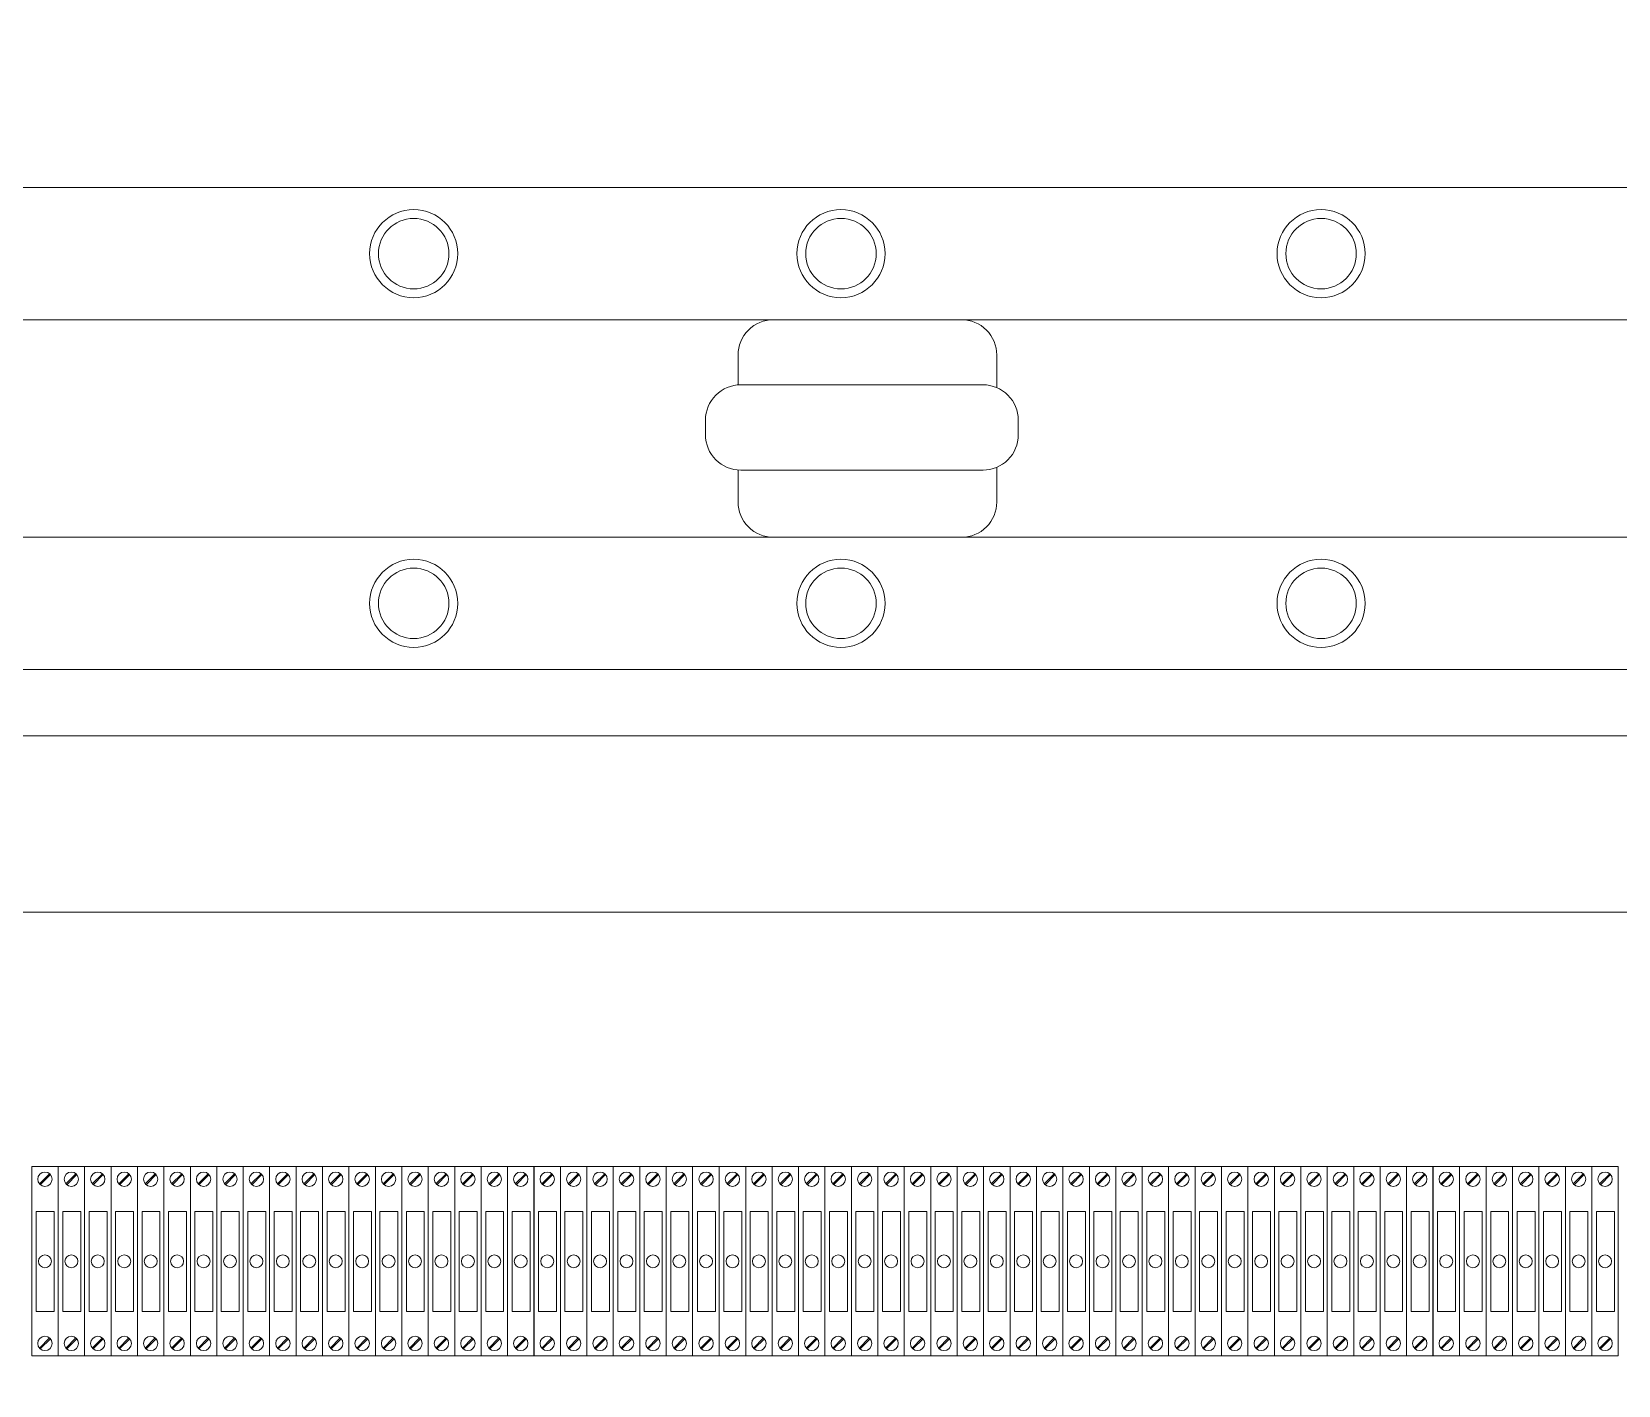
# Model space of a CAD drawing. Header units: millimetres. Extents: x 32721 to 103787, y 57624 to 127312.
# Drawn here: x 38477.5 to 38837.7, y 58902.9 to 59210.4 of the extents above; entities that cross this region are included whole.
import ezdxf

# ---------------------------------------------------------------- set-up
doc = ezdxf.new("R2010")
doc.units = ezdxf.units.MM
doc.header["$LTSCALE"] = 10
doc.layers.add('1轮廓实线层', color=7, linetype='Continuous', lineweight=18)

msp = doc.modelspace()

# ---------------------------------------------------------------- linework, layer by layer
at = {"layer": '1轮廓实线层'}
for p, q in [((38007.23, 59174.95), (39327.23, 59174.95)), ((38780.13, 59095.53), (39359.23, 59095.53)), ((38003.71, 59065.53), (39327.71, 59065.53)), ((38053.99, 59050.41), (39277.43, 59050.41)), ((38093.99, 59010.41), (39237.43, 59010.41))]:
    msp.add_line(p, q, dxfattribs=at)
at = {"layer": '1轮廓实线层', "lineweight": 13}
for p, q in [((38477.51, 58952.6), (38483.51, 58952.6)), ((38477.51, 58909.6), (38477.51, 58952.6)), ((38483.51, 58952.6), (38483.51, 58909.6)), ((38483.51, 58952.6), (38489.51, 58952.6)), ((38483.51, 58909.6), (38483.51, 58952.6)), ((38489.51, 58952.6), (38489.51, 58909.6)), ((38489.51, 58952.6), (38495.51, 58952.6)), ((38489.51, 58909.6), (38489.51, 58952.6)), ((38495.51, 58952.6), (38495.51, 58909.6)), ((38495.51, 58952.6), (38501.51, 58952.6)), ((38495.51, 58909.6), (38495.51, 58952.6)), ((38501.51, 58952.6), (38501.51, 58909.6)), ((38501.52, 58952.6), (38507.52, 58952.6)), ((38501.52, 58909.6), (38501.52, 58952.6)), ((38507.52, 58952.6), (38507.52, 58909.6)), ((38507.52, 58952.6), (38513.52, 58952.6)), ((38507.52, 58909.6), (38507.52, 58952.6)), ((38513.52, 58952.6), (38513.52, 58909.6)), ((38513.52, 58952.6), (38519.52, 58952.6)), ((38513.52, 58909.6), (38513.52, 58952.6)), ((38519.52, 58952.6), (38519.52, 58909.6)), ((38519.52, 58952.6), (38525.52, 58952.6)), ((38519.52, 58909.6), (38519.52, 58952.6)), ((38525.52, 58952.6), (38525.52, 58909.6)), ((38525.52, 58952.6), (38531.52, 58952.6)), ((38525.52, 58909.6), (38525.52, 58952.6)), ((38531.52, 58952.6), (38531.52, 58909.6)), ((38531.52, 58952.6), (38537.52, 58952.6)), ((38531.52, 58909.6), (38531.52, 58952.6)), ((38537.52, 58952.6), (38537.52, 58909.6)), ((38537.52, 58952.6), (38543.52, 58952.6)), ((38537.52, 58909.6), (38537.52, 58952.6)), ((38543.52, 58952.6), (38543.52, 58909.6)), ((38543.53, 58952.6), (38549.53, 58952.6)), ((38543.53, 58909.6), (38543.53, 58952.6)), ((38549.53, 58952.6), (38549.53, 58909.6)), ((38549.53, 58952.6), (38555.53, 58952.6)), ((38549.53, 58909.6), (38549.53, 58952.6)), ((38555.53, 58952.6), (38555.53, 58909.6)), ((38555.53, 58952.6), (38561.53, 58952.6)), ((38555.53, 58909.6), (38555.53, 58952.6)), ((38561.53, 58952.6), (38561.53, 58909.6)), ((38561.53, 58952.6), (38567.53, 58952.6)), ((38561.53, 58909.6), (38561.53, 58952.6)), ((38567.53, 58952.6), (38567.53, 58909.6)), ((38567.53, 58952.6), (38573.53, 58952.6)), ((38567.53, 58909.6), (38567.53, 58952.6)), ((38573.53, 58952.6), (38573.53, 58909.6)), ((38573.53, 58952.6), (38579.53, 58952.6)), ((38573.53, 58909.6), (38573.53, 58952.6)), ((38579.53, 58952.6), (38579.53, 58909.6)), ((38579.53, 58952.6), (38585.53, 58952.6)), ((38579.53, 58909.6), (38579.53, 58952.6)), ((38585.53, 58952.6), (38585.53, 58909.6)), ((38585.53, 58952.6), (38591.53, 58952.6)), ((38585.53, 58909.6), (38585.53, 58952.6)), ((38591.53, 58952.6), (38591.53, 58909.6)), ((38591.54, 58952.6), (38597.54, 58952.6)), ((38591.54, 58909.6), (38591.54, 58952.6)), ((38597.54, 58952.6), (38597.54, 58909.6)), ((38597.54, 58952.6), (38603.54, 58952.6)), ((38597.54, 58909.6), (38597.54, 58952.6)), ((38603.54, 58952.6), (38603.54, 58909.6)), ((38603.54, 58952.6), (38609.54, 58952.6)), ((38603.54, 58909.6), (38603.54, 58952.6)), ((38609.54, 58952.6), (38609.54, 58909.6)), ((38609.54, 58952.6), (38615.54, 58952.6)), ((38609.54, 58909.6), (38609.54, 58952.6)), ((38615.54, 58952.6), (38615.54, 58909.6)), ((38615.54, 58952.6), (38621.54, 58952.6)), ((38615.54, 58909.6), (38615.54, 58952.6)), ((38621.54, 58952.6), (38621.54, 58909.6)), ((38621.54, 58952.6), (38627.54, 58952.6)), ((38621.54, 58909.6), (38621.54, 58952.6)), ((38627.54, 58952.6), (38627.54, 58909.6)), ((38627.6, 58952.6), (38633.6, 58952.6)), ((38633.6, 58952.6), (38633.6, 58909.6)), ((38633.6, 58952.6), (38639.6, 58952.6)), ((38633.6, 58909.6), (38633.6, 58952.6)), ((38639.6, 58952.6), (38639.6, 58909.6)), ((38639.6, 58952.6), (38645.6, 58952.6)), ((38639.6, 58909.6), (38639.6, 58952.6)), ((38645.6, 58952.6), (38645.6, 58909.6)), ((38645.6, 58952.6), (38651.6, 58952.6)), ((38645.6, 58909.6), (38645.6, 58952.6)), ((38651.6, 58952.6), (38651.6, 58909.6)), ((38651.6, 58952.6), (38657.6, 58952.6)), ((38651.6, 58909.6), (38651.6, 58952.6)), ((38657.6, 58952.6), (38657.6, 58909.6)), ((38657.6, 58952.6), (38663.6, 58952.6)), ((38657.6, 58909.6), (38657.6, 58952.6)), ((38663.6, 58952.6), (38663.6, 58909.6)), ((38663.61, 58952.6), (38669.61, 58952.6)), ((38663.61, 58909.6), (38663.61, 58952.6)), ((38669.61, 58952.6), (38669.61, 58909.6)), ((38669.61, 58952.6), (38675.61, 58952.6)), ((38669.61, 58909.6), (38669.61, 58952.6)), ((38675.61, 58952.6), (38675.61, 58909.6)), ((38675.61, 58952.6), (38681.61, 58952.6)), ((38675.61, 58909.6), (38675.61, 58952.6)), ((38681.61, 58952.6), (38681.61, 58909.6)), ((38681.61, 58952.6), (38687.61, 58952.6)), ((38681.61, 58909.6), (38681.61, 58952.6)), ((38687.61, 58952.6), (38687.61, 58909.6)), ((38687.61, 58952.6), (38693.61, 58952.6)), ((38687.61, 58909.6), (38687.61, 58952.6)), ((38693.61, 58952.6), (38693.61, 58909.6)), ((38693.61, 58952.6), (38699.61, 58952.6)), ((38693.61, 58909.6), (38693.61, 58952.6)), ((38699.61, 58952.6), (38699.61, 58909.6)), ((38699.61, 58952.6), (38705.61, 58952.6)), ((38699.61, 58909.6), (38699.61, 58952.6)), ((38705.61, 58952.6), (38705.61, 58909.6)), ((38705.61, 58952.6), (38711.61, 58952.6)), ((38705.61, 58909.6), (38705.61, 58952.6)), ((38711.61, 58952.6), (38711.61, 58909.6)), ((38711.62, 58952.6), (38717.62, 58952.6)), ((38711.62, 58909.6), (38711.62, 58952.6)), ((38717.62, 58952.6), (38717.62, 58909.6)), ((38717.62, 58952.6), (38723.62, 58952.6)), ((38717.62, 58909.6), (38717.62, 58952.6)), ((38723.62, 58952.6), (38723.62, 58909.6)), ((38723.62, 58952.6), (38729.62, 58952.6)), ((38723.62, 58909.6), (38723.62, 58952.6)), ((38729.62, 58952.6), (38729.62, 58909.6)), ((38729.62, 58952.6), (38735.62, 58952.6)), ((38729.62, 58909.6), (38729.62, 58952.6)), ((38735.62, 58952.6), (38735.62, 58909.6)), ((38735.62, 58952.6), (38741.62, 58952.6)), ((38735.62, 58909.6), (38735.62, 58952.6)), ((38741.62, 58952.6), (38741.62, 58909.6)), ((38741.62, 58952.6), (38747.62, 58952.6)), ((38741.62, 58909.6), (38741.62, 58952.6)), ((38747.62, 58952.6), (38747.62, 58909.6)), ((38747.62, 58952.6), (38753.62, 58952.6)), ((38747.62, 58909.6), (38747.62, 58952.6)), ((38753.62, 58952.6), (38753.62, 58909.6)), ((38753.63, 58909.6), (38753.63, 58952.6)), ((38753.63, 58952.6), (38759.63, 58952.6)), ((38753.63, 58909.6), (38753.63, 58952.6)), ((38759.63, 58952.6), (38759.63, 58909.6)), ((38759.63, 58952.6), (38765.63, 58952.6)), ((38759.63, 58909.6), (38759.63, 58952.6)), ((38765.63, 58952.6), (38765.63, 58909.6)), ((38765.63, 58952.6), (38771.63, 58952.6)), ((38765.63, 58909.6), (38765.63, 58952.6)), ((38771.63, 58952.6), (38771.63, 58909.6)), ((38771.63, 58952.6), (38777.63, 58952.6)), ((38771.63, 58909.6), (38771.63, 58952.6)), ((38777.63, 58952.6), (38777.63, 58909.6)), ((38777.63, 58952.6), (38783.63, 58952.6)), ((38777.63, 58909.6), (38777.63, 58952.6)), ((38783.63, 58952.6), (38783.63, 58909.6)), ((38783.63, 58952.6), (38789.63, 58952.6)), ((38783.63, 58909.6), (38783.63, 58952.6)), ((38789.63, 58952.6), (38789.63, 58909.6)), ((38789.63, 58952.6), (38795.63, 58952.6)), ((38789.63, 58909.6), (38789.63, 58952.6)), ((38795.63, 58952.6), (38795.63, 58909.6)), ((38795.64, 58952.6), (38801.64, 58952.6)), ((38795.64, 58909.6), (38795.64, 58952.6)), ((38801.64, 58952.6), (38801.64, 58909.6)), ((38801.69, 58952.6), (38807.69, 58952.6)), ((38807.69, 58952.6), (38807.69, 58909.6)), ((38807.69, 58952.6), (38813.69, 58952.6)), ((38807.69, 58909.6), (38807.69, 58952.6)), ((38813.69, 58952.6), (38813.69, 58909.6)), ((38813.69, 58952.6), (38819.69, 58952.6)), ((38813.69, 58909.6), (38813.69, 58952.6)), ((38819.69, 58952.6), (38819.69, 58909.6)), ((38819.69, 58952.6), (38825.69, 58952.6)), ((38819.69, 58909.6), (38819.69, 58952.6)), ((38825.69, 58952.6), (38825.69, 58909.6)), ((38825.7, 58952.6), (38831.7, 58952.6)), ((38825.7, 58909.6), (38825.7, 58952.6)), ((38831.7, 58952.6), (38831.7, 58909.6)), ((38831.7, 58952.6), (38837.7, 58952.6)), ((38831.7, 58909.6), (38831.7, 58952.6)), ((38837.7, 58952.6), (38837.7, 58909.6)), ((38479.26, 58948.7), (38481.56, 58951)), ((38479.46, 58948.5), (38481.76, 58950.8)), ((38485.26, 58948.7), (38487.56, 58951)), ((38485.46, 58948.5), (38487.76, 58950.8)), ((38491.26, 58948.7), (38493.56, 58951)), ((38491.47, 58948.5), (38493.76, 58950.8)), ((38497.26, 58948.7), (38499.56, 58951)), ((38497.47, 58948.5), (38499.76, 58950.8)), ((38503.27, 58948.7), (38505.56, 58951)), ((38503.47, 58948.5), (38505.77, 58950.8)), ((38509.27, 58948.7), (38511.57, 58951)), ((38509.47, 58948.5), (38511.77, 58950.8)), ((38515.27, 58948.7), (38517.57, 58951)), ((38515.47, 58948.5), (38517.77, 58950.8)), ((38521.27, 58948.7), (38523.57, 58951)), ((38521.47, 58948.5), (38523.77, 58950.8)), ((38527.27, 58948.7), (38529.57, 58951)), ((38527.47, 58948.5), (38529.77, 58950.8)), ((38533.27, 58948.7), (38535.57, 58951)), ((38533.47, 58948.5), (38535.77, 58950.8)), ((38539.27, 58948.7), (38541.57, 58951)), ((38539.48, 58948.5), (38541.77, 58950.8)), ((38545.28, 58948.7), (38547.57, 58951)), ((38545.48, 58948.5), (38547.78, 58950.8)), ((38551.28, 58948.7), (38553.58, 58951)), ((38551.48, 58948.5), (38553.78, 58950.8)), ((38557.28, 58948.7), (38559.58, 58951)), ((38557.48, 58948.5), (38559.78, 58950.8)), ((38563.28, 58948.7), (38565.58, 58951)), ((38563.48, 58948.5), (38565.78, 58950.8)), ((38569.28, 58948.7), (38571.58, 58951)), ((38569.48, 58948.5), (38571.78, 58950.8)), ((38575.28, 58948.7), (38577.58, 58951)), ((38575.48, 58948.5), (38577.78, 58950.8)), ((38581.28, 58948.7), (38583.58, 58951)), ((38581.49, 58948.5), (38583.78, 58950.8)), ((38587.28, 58948.7), (38589.58, 58951)), ((38587.49, 58948.5), (38589.78, 58950.8)), ((38593.29, 58948.7), (38595.58, 58951)), ((38593.49, 58948.5), (38595.79, 58950.8)), ((38599.29, 58948.7), (38601.59, 58951)), ((38599.49, 58948.5), (38601.79, 58950.8)), ((38605.29, 58948.7), (38607.59, 58951)), ((38605.49, 58948.5), (38607.79, 58950.8)), ((38611.29, 58948.7), (38613.59, 58951)), ((38611.49, 58948.5), (38613.79, 58950.8)), ((38617.29, 58948.7), (38619.59, 58951)), ((38617.49, 58948.5), (38619.79, 58950.8)), ((38623.29, 58948.7), (38625.59, 58951)), ((38623.49, 58948.5), (38625.79, 58950.8)), ((38629.35, 58948.7), (38631.65, 58951)), ((38629.55, 58948.5), (38631.85, 58950.8)), ((38635.35, 58948.7), (38637.65, 58951)), ((38635.55, 58948.5), (38637.85, 58950.8)), ((38641.35, 58948.7), (38643.65, 58951)), ((38641.55, 58948.5), (38643.85, 58950.8)), ((38647.35, 58948.7), (38649.65, 58951)), ((38647.55, 58948.5), (38649.85, 58950.8)), ((38653.35, 58948.7), (38655.65, 58951)), ((38653.55, 58948.5), (38655.85, 58950.8)), ((38659.35, 58948.7), (38661.65, 58951)), ((38659.56, 58948.5), (38661.85, 58950.8)), ((38665.36, 58948.7), (38667.65, 58951)), ((38665.56, 58948.5), (38667.86, 58950.8)), ((38671.36, 58948.7), (38673.66, 58951)), ((38671.56, 58948.5), (38673.86, 58950.8)), ((38677.36, 58948.7), (38679.66, 58951)), ((38677.56, 58948.5), (38679.86, 58950.8)), ((38683.36, 58948.7), (38685.66, 58951)), ((38683.56, 58948.5), (38685.86, 58950.8)), ((38689.36, 58948.7), (38691.66, 58951)), ((38689.56, 58948.5), (38691.86, 58950.8)), ((38695.36, 58948.7), (38697.66, 58951)), ((38695.56, 58948.5), (38697.86, 58950.8)), ((38701.36, 58948.7), (38703.66, 58951)), ((38701.57, 58948.5), (38703.86, 58950.8)), ((38707.37, 58948.7), (38709.66, 58951)), ((38707.57, 58948.5), (38709.86, 58950.8)), ((38713.37, 58948.7), (38715.66, 58951)), ((38713.57, 58948.5), (38715.87, 58950.8)), ((38719.37, 58948.7), (38721.67, 58951)), ((38719.57, 58948.5), (38721.87, 58950.8)), ((38725.37, 58948.7), (38727.67, 58951)), ((38725.57, 58948.5), (38727.87, 58950.8)), ((38731.37, 58948.7), (38733.67, 58951)), ((38731.57, 58948.5), (38733.87, 58950.8)), ((38737.37, 58948.7), (38739.67, 58951)), ((38737.57, 58948.5), (38739.87, 58950.8)), ((38743.37, 58948.7), (38745.67, 58951)), ((38743.57, 58948.5), (38745.87, 58950.8)), ((38749.37, 58948.7), (38751.67, 58951)), ((38749.58, 58948.5), (38751.87, 58950.8)), ((38755.38, 58948.7), (38757.68, 58951)), ((38755.58, 58948.5), (38757.88, 58950.8)), ((38761.38, 58948.7), (38763.68, 58951)), ((38761.58, 58948.5), (38763.88, 58950.8)), ((38767.38, 58948.7), (38769.68, 58951)), ((38767.58, 58948.5), (38769.88, 58950.8)), ((38773.38, 58948.7), (38775.68, 58951)), ((38773.58, 58948.5), (38775.88, 58950.8)), ((38779.38, 58948.7), (38781.68, 58951)), ((38779.58, 58948.5), (38781.88, 58950.8)), ((38785.38, 58948.7), (38787.68, 58951)), ((38785.59, 58948.5), (38787.88, 58950.8)), ((38791.39, 58948.7), (38793.68, 58951)), ((38791.59, 58948.5), (38793.88, 58950.8)), ((38797.39, 58948.7), (38799.68, 58951)), ((38797.59, 58948.5), (38799.89, 58950.8)), ((38803.44, 58948.7), (38805.74, 58951)), ((38803.64, 58948.5), (38805.94, 58950.8)), ((38809.44, 58948.7), (38811.74, 58951)), ((38809.64, 58948.5), (38811.94, 58950.8)), ((38815.44, 58948.7), (38817.74, 58951)), ((38815.65, 58948.5), (38817.94, 58950.8)), ((38821.45, 58948.7), (38823.74, 58951)), ((38821.65, 58948.5), (38823.95, 58950.8)), ((38827.45, 58948.7), (38829.74, 58951)), ((38827.65, 58948.5), (38829.95, 58950.8)), ((38833.45, 58948.7), (38835.75, 58951)), ((38833.65, 58948.5), (38835.95, 58950.8)), ((38479.26, 58911.4), (38481.56, 58913.7)), ((38479.46, 58911.2), (38481.76, 58913.5)), ((38485.26, 58911.4), (38487.56, 58913.7)), ((38485.46, 58911.2), (38487.76, 58913.5)), ((38491.26, 58911.4), (38493.56, 58913.7)), ((38491.47, 58911.2), (38493.76, 58913.5)), ((38497.26, 58911.4), (38499.56, 58913.7)), ((38497.47, 58911.2), (38499.76, 58913.5)), ((38503.27, 58911.4), (38505.56, 58913.7)), ((38503.47, 58911.2), (38505.77, 58913.5)), ((38509.27, 58911.4), (38511.57, 58913.7)), ((38509.47, 58911.2), (38511.77, 58913.5)), ((38515.27, 58911.4), (38517.57, 58913.7)), ((38515.47, 58911.2), (38517.77, 58913.5)), ((38521.27, 58911.4), (38523.57, 58913.7)), ((38521.47, 58911.2), (38523.77, 58913.5)), ((38527.27, 58911.4), (38529.57, 58913.7)), ((38527.47, 58911.2), (38529.77, 58913.5)), ((38533.27, 58911.4), (38535.57, 58913.7)), ((38533.47, 58911.2), (38535.77, 58913.5)), ((38539.27, 58911.4), (38541.57, 58913.7)), ((38539.48, 58911.2), (38541.77, 58913.5)), ((38545.28, 58911.4), (38547.57, 58913.7)), ((38545.48, 58911.2), (38547.78, 58913.5)), ((38551.28, 58911.4), (38553.58, 58913.7)), ((38551.48, 58911.2), (38553.78, 58913.5)), ((38557.28, 58911.4), (38559.58, 58913.7)), ((38557.48, 58911.2), (38559.78, 58913.5)), ((38563.28, 58911.4), (38565.58, 58913.7)), ((38563.48, 58911.2), (38565.78, 58913.5)), ((38569.28, 58911.4), (38571.58, 58913.7)), ((38569.48, 58911.2), (38571.78, 58913.5)), ((38575.28, 58911.4), (38577.58, 58913.7)), ((38575.48, 58911.2), (38577.78, 58913.5)), ((38581.28, 58911.4), (38583.58, 58913.7)), ((38581.49, 58911.2), (38583.78, 58913.5)), ((38587.28, 58911.4), (38589.58, 58913.7)), ((38587.49, 58911.2), (38589.78, 58913.5)), ((38593.29, 58911.4), (38595.58, 58913.7)), ((38593.49, 58911.2), (38595.79, 58913.5)), ((38599.29, 58911.4), (38601.59, 58913.7)), ((38599.49, 58911.2), (38601.79, 58913.5)), ((38605.29, 58911.4), (38607.59, 58913.7)), ((38605.49, 58911.2), (38607.79, 58913.5)), ((38611.29, 58911.4), (38613.59, 58913.7)), ((38611.49, 58911.2), (38613.79, 58913.5)), ((38617.29, 58911.4), (38619.59, 58913.7)), ((38617.49, 58911.2), (38619.79, 58913.5)), ((38623.29, 58911.4), (38625.59, 58913.7)), ((38623.49, 58911.2), (38625.79, 58913.5)), ((38629.35, 58911.4), (38631.65, 58913.7)), ((38629.55, 58911.2), (38631.85, 58913.5)), ((38635.35, 58911.4), (38637.65, 58913.7)), ((38635.55, 58911.2), (38637.85, 58913.5)), ((38641.35, 58911.4), (38643.65, 58913.7)), ((38641.55, 58911.2), (38643.85, 58913.5)), ((38647.35, 58911.4), (38649.65, 58913.7)), ((38647.55, 58911.2), (38649.85, 58913.5)), ((38653.35, 58911.4), (38655.65, 58913.7)), ((38653.55, 58911.2), (38655.85, 58913.5)), ((38659.35, 58911.4), (38661.65, 58913.7)), ((38659.56, 58911.2), (38661.85, 58913.5)), ((38665.36, 58911.4), (38667.65, 58913.7)), ((38665.56, 58911.2), (38667.86, 58913.5)), ((38671.36, 58911.4), (38673.66, 58913.7)), ((38671.56, 58911.2), (38673.86, 58913.5)), ((38677.36, 58911.4), (38679.66, 58913.7)), ((38677.56, 58911.2), (38679.86, 58913.5)), ((38683.36, 58911.4), (38685.66, 58913.7)), ((38683.56, 58911.2), (38685.86, 58913.5)), ((38689.36, 58911.4), (38691.66, 58913.7)), ((38689.56, 58911.2), (38691.86, 58913.5)), ((38695.36, 58911.4), (38697.66, 58913.7)), ((38695.56, 58911.2), (38697.86, 58913.5)), ((38701.36, 58911.4), (38703.66, 58913.7)), ((38701.57, 58911.2), (38703.86, 58913.5)), ((38707.37, 58911.4), (38709.66, 58913.7)), ((38707.57, 58911.2), (38709.86, 58913.5)), ((38713.37, 58911.4), (38715.66, 58913.7)), ((38713.57, 58911.2), (38715.87, 58913.5)), ((38719.37, 58911.4), (38721.67, 58913.7)), ((38719.57, 58911.2), (38721.87, 58913.5)), ((38725.37, 58911.4), (38727.67, 58913.7)), ((38725.57, 58911.2), (38727.87, 58913.5)), ((38731.37, 58911.4), (38733.67, 58913.7)), ((38731.57, 58911.2), (38733.87, 58913.5)), ((38737.37, 58911.4), (38739.67, 58913.7)), ((38737.57, 58911.2), (38739.87, 58913.5)), ((38743.37, 58911.4), (38745.67, 58913.7)), ((38743.57, 58911.2), (38745.87, 58913.5)), ((38749.37, 58911.4), (38751.67, 58913.7)), ((38749.58, 58911.2), (38751.87, 58913.5)), ((38755.38, 58911.4), (38757.68, 58913.7)), ((38755.58, 58911.2), (38757.88, 58913.5)), ((38761.38, 58911.4), (38763.68, 58913.7)), ((38761.58, 58911.2), (38763.88, 58913.5)), ((38767.38, 58911.4), (38769.68, 58913.7)), ((38767.58, 58911.2), (38769.88, 58913.5)), ((38773.38, 58911.4), (38775.68, 58913.7)), ((38773.58, 58911.2), (38775.88, 58913.5)), ((38779.38, 58911.4), (38781.68, 58913.7)), ((38779.58, 58911.2), (38781.88, 58913.5)), ((38785.38, 58911.4), (38787.68, 58913.7)), ((38785.59, 58911.2), (38787.88, 58913.5)), ((38791.39, 58911.4), (38793.68, 58913.7)), ((38791.59, 58911.2), (38793.88, 58913.5)), ((38797.39, 58911.4), (38799.68, 58913.7)), ((38797.59, 58911.2), (38799.89, 58913.5)), ((38803.44, 58911.4), (38805.74, 58913.7)), ((38803.64, 58911.2), (38805.94, 58913.5)), ((38809.44, 58911.4), (38811.74, 58913.7)), ((38809.64, 58911.2), (38811.94, 58913.5)), ((38815.44, 58911.4), (38817.74, 58913.7)), ((38815.65, 58911.2), (38817.94, 58913.5)), ((38821.45, 58911.4), (38823.74, 58913.7)), ((38821.65, 58911.2), (38823.95, 58913.5)), ((38827.45, 58911.4), (38829.74, 58913.7)), ((38827.65, 58911.2), (38829.95, 58913.5)), ((38833.45, 58911.4), (38835.75, 58913.7)), ((38833.65, 58911.2), (38835.95, 58913.5)), ((38483.51, 58909.6), (38477.51, 58909.6)), ((38489.51, 58909.6), (38483.51, 58909.6)), ((38495.51, 58909.6), (38489.51, 58909.6)), ((38501.51, 58909.6), (38495.51, 58909.6)), ((38507.52, 58909.6), (38501.52, 58909.6)), ((38513.52, 58909.6), (38507.52, 58909.6)), ((38519.52, 58909.6), (38513.52, 58909.6)), ((38525.52, 58909.6), (38519.52, 58909.6)), ((38531.52, 58909.6), (38525.52, 58909.6)), ((38537.52, 58909.6), (38531.52, 58909.6)), ((38543.52, 58909.6), (38537.52, 58909.6)), ((38549.53, 58909.6), (38543.53, 58909.6)), ((38555.53, 58909.6), (38549.53, 58909.6)), ((38561.53, 58909.6), (38555.53, 58909.6)), ((38567.53, 58909.6), (38561.53, 58909.6)), ((38573.53, 58909.6), (38567.53, 58909.6)), ((38579.53, 58909.6), (38573.53, 58909.6)), ((38585.53, 58909.6), (38579.53, 58909.6)), ((38591.53, 58909.6), (38585.53, 58909.6)), ((38597.54, 58909.6), (38591.54, 58909.6)), ((38603.54, 58909.6), (38597.54, 58909.6)), ((38609.54, 58909.6), (38603.54, 58909.6)), ((38615.54, 58909.6), (38609.54, 58909.6)), ((38621.54, 58909.6), (38615.54, 58909.6)), ((38627.54, 58909.6), (38621.54, 58909.6)), ((38633.6, 58909.6), (38627.6, 58909.6)), ((38639.6, 58909.6), (38633.6, 58909.6)), ((38645.6, 58909.6), (38639.6, 58909.6)), ((38651.6, 58909.6), (38645.6, 58909.6)), ((38657.6, 58909.6), (38651.6, 58909.6)), ((38663.6, 58909.6), (38657.6, 58909.6)), ((38669.61, 58909.6), (38663.61, 58909.6)), ((38675.61, 58909.6), (38669.61, 58909.6)), ((38681.61, 58909.6), (38675.61, 58909.6)), ((38687.61, 58909.6), (38681.61, 58909.6)), ((38693.61, 58909.6), (38687.61, 58909.6)), ((38699.61, 58909.6), (38693.61, 58909.6)), ((38705.61, 58909.6), (38699.61, 58909.6)), ((38711.61, 58909.6), (38705.61, 58909.6)), ((38717.62, 58909.6), (38711.62, 58909.6)), ((38723.62, 58909.6), (38717.62, 58909.6)), ((38729.62, 58909.6), (38723.62, 58909.6)), ((38735.62, 58909.6), (38729.62, 58909.6)), ((38741.62, 58909.6), (38735.62, 58909.6)), ((38747.62, 58909.6), (38741.62, 58909.6)), ((38753.62, 58909.6), (38747.62, 58909.6)), ((38759.63, 58909.6), (38753.63, 58909.6)), ((38765.63, 58909.6), (38759.63, 58909.6)), ((38771.63, 58909.6), (38765.63, 58909.6)), ((38777.63, 58909.6), (38771.63, 58909.6)), ((38783.63, 58909.6), (38777.63, 58909.6)), ((38789.63, 58909.6), (38783.63, 58909.6)), ((38795.63, 58909.6), (38789.63, 58909.6)), ((38801.64, 58909.6), (38795.64, 58909.6)), ((38807.69, 58909.6), (38801.69, 58909.6)), ((38813.69, 58909.6), (38807.69, 58909.6)), ((38819.69, 58909.6), (38813.69, 58909.6)), ((38825.69, 58909.6), (38819.69, 58909.6)), ((38831.7, 58909.6), (38825.7, 58909.6)), ((38837.7, 58909.6), (38831.7, 58909.6))]:
    msp.add_line(p, q, dxfattribs=at)
at = {"layer": '1轮廓实线层'}
for points in [[(39357.23, 59144.95), (37977.23, 59144.95, -0.414214), (37967.23, 59154.95), (37967.23, 59934.95, -0.414214), (37977.23, 59944.95)], [(38637.86, 59130.14), (38637.86, 59136.95, -0.414214), (38645.86, 59144.95), (38688.59, 59144.95, -0.414214), (38696.59, 59136.95), (38696.59, 59129.53)], [(38696.59, 59111.44), (38696.59, 59103.53, -0.414214), (38688.59, 59095.53), (38645.86, 59095.53, -0.414214), (38637.86, 59103.53), (38637.86, 59110.83)], [(37975.23, 58595.53, -0.414214), (37967.23, 58603.53), (37967.23, 59087.53, -0.414214), (37975.23, 59095.53), (38780.13, 59095.53)]]:
    msp.add_lwpolyline(points, format="xyb", dxfattribs=at)
msp.add_lwpolyline([(38630.47, 59122.16, -0.414214), (38638.47, 59130.16), (38693.48, 59130.16, -0.414214), (38701.48, 59122.16), (38701.48, 59118.81, -0.414214), (38693.48, 59110.81), (38638.47, 59110.81, -0.414214), (38630.47, 59118.81)], format="xyb", close=True, dxfattribs=at)
at = {"layer": '1轮廓实线层', "lineweight": 13}
for points in [[(38478.55, 58942.43), (38482.63, 58942.43), (38482.63, 58919.67), (38478.55, 58919.67)], [(38484.55, 58942.43), (38488.63, 58942.43), (38488.63, 58919.67), (38484.55, 58919.67)], [(38490.55, 58942.43), (38494.63, 58942.43), (38494.63, 58919.67), (38490.55, 58919.67)], [(38496.55, 58942.43), (38500.63, 58942.43), (38500.63, 58919.67), (38496.55, 58919.67)], [(38502.55, 58942.43), (38506.63, 58942.43), (38506.63, 58919.67), (38502.55, 58919.67)], [(38508.55, 58942.43), (38512.63, 58942.43), (38512.63, 58919.67), (38508.55, 58919.67)], [(38514.55, 58942.43), (38518.63, 58942.43), (38518.63, 58919.67), (38514.55, 58919.67)], [(38520.55, 58942.43), (38524.63, 58942.43), (38524.63, 58919.67), (38520.55, 58919.67)], [(38526.56, 58942.43), (38530.64, 58942.43), (38530.64, 58919.67), (38526.56, 58919.67)], [(38532.56, 58942.43), (38536.64, 58942.43), (38536.64, 58919.67), (38532.56, 58919.67)], [(38538.56, 58942.43), (38542.64, 58942.43), (38542.64, 58919.67), (38538.56, 58919.67)], [(38544.56, 58942.43), (38548.64, 58942.43), (38548.64, 58919.67), (38544.56, 58919.67)], [(38550.56, 58942.43), (38554.64, 58942.43), (38554.64, 58919.67), (38550.56, 58919.67)], [(38556.56, 58942.43), (38560.64, 58942.43), (38560.64, 58919.67), (38556.56, 58919.67)], [(38562.56, 58942.43), (38566.64, 58942.43), (38566.64, 58919.67), (38562.56, 58919.67)], [(38568.57, 58942.43), (38572.65, 58942.43), (38572.65, 58919.67), (38568.57, 58919.67)], [(38574.57, 58942.43), (38578.65, 58942.43), (38578.65, 58919.67), (38574.57, 58919.67)], [(38580.57, 58942.43), (38584.65, 58942.43), (38584.65, 58919.67), (38580.57, 58919.67)], [(38586.57, 58942.43), (38590.65, 58942.43), (38590.65, 58919.67), (38586.57, 58919.67)], [(38592.57, 58942.43), (38596.65, 58942.43), (38596.65, 58919.67), (38592.57, 58919.67)], [(38598.57, 58942.43), (38602.65, 58942.43), (38602.65, 58919.67), (38598.57, 58919.67)], [(38604.57, 58942.43), (38608.65, 58942.43), (38608.65, 58919.67), (38604.57, 58919.67)], [(38610.57, 58942.43), (38614.65, 58942.43), (38614.65, 58919.67), (38610.57, 58919.67)], [(38616.58, 58942.43), (38620.66, 58942.43), (38620.66, 58919.67), (38616.58, 58919.67)], [(38622.58, 58942.43), (38626.66, 58942.43), (38626.66, 58919.67), (38622.58, 58919.67)], [(38628.63, 58942.43), (38632.71, 58942.43), (38632.71, 58919.67), (38628.63, 58919.67)], [(38634.63, 58942.43), (38638.71, 58942.43), (38638.71, 58919.67), (38634.63, 58919.67)], [(38640.63, 58942.43), (38644.71, 58942.43), (38644.71, 58919.67), (38640.63, 58919.67)], [(38646.64, 58942.43), (38650.72, 58942.43), (38650.72, 58919.67), (38646.64, 58919.67)], [(38652.64, 58942.43), (38656.72, 58942.43), (38656.72, 58919.67), (38652.64, 58919.67)], [(38658.64, 58942.43), (38662.72, 58942.43), (38662.72, 58919.67), (38658.64, 58919.67)], [(38664.64, 58942.43), (38668.72, 58942.43), (38668.72, 58919.67), (38664.64, 58919.67)], [(38670.64, 58942.43), (38674.72, 58942.43), (38674.72, 58919.67), (38670.64, 58919.67)], [(38676.64, 58942.43), (38680.72, 58942.43), (38680.72, 58919.67), (38676.64, 58919.67)], [(38682.64, 58942.43), (38686.72, 58942.43), (38686.72, 58919.67), (38682.64, 58919.67)], [(38688.65, 58942.43), (38692.73, 58942.43), (38692.73, 58919.67), (38688.65, 58919.67)], [(38694.65, 58942.43), (38698.73, 58942.43), (38698.73, 58919.67), (38694.65, 58919.67)], [(38700.65, 58942.43), (38704.73, 58942.43), (38704.73, 58919.67), (38700.65, 58919.67)], [(38706.65, 58942.43), (38710.73, 58942.43), (38710.73, 58919.67), (38706.65, 58919.67)], [(38712.65, 58942.43), (38716.73, 58942.43), (38716.73, 58919.67), (38712.65, 58919.67)], [(38718.65, 58942.43), (38722.73, 58942.43), (38722.73, 58919.67), (38718.65, 58919.67)], [(38724.65, 58942.43), (38728.73, 58942.43), (38728.73, 58919.67), (38724.65, 58919.67)], [(38730.65, 58942.43), (38734.74, 58942.43), (38734.74, 58919.67), (38730.65, 58919.67)], [(38736.66, 58942.43), (38740.74, 58942.43), (38740.74, 58919.67), (38736.66, 58919.67)], [(38742.66, 58942.43), (38746.74, 58942.43), (38746.74, 58919.67), (38742.66, 58919.67)], [(38748.66, 58942.43), (38752.74, 58942.43), (38752.74, 58919.67), (38748.66, 58919.67)], [(38754.66, 58942.43), (38758.74, 58942.43), (38758.74, 58919.67), (38754.66, 58919.67)], [(38760.66, 58942.43), (38764.74, 58942.43), (38764.74, 58919.67), (38760.66, 58919.67)], [(38766.66, 58942.43), (38770.74, 58942.43), (38770.74, 58919.67), (38766.66, 58919.67)], [(38772.67, 58942.43), (38776.75, 58942.43), (38776.75, 58919.67), (38772.67, 58919.67)], [(38778.67, 58942.43), (38782.75, 58942.43), (38782.75, 58919.67), (38778.67, 58919.67)], [(38784.67, 58942.43), (38788.75, 58942.43), (38788.75, 58919.67), (38784.67, 58919.67)], [(38790.67, 58942.43), (38794.75, 58942.43), (38794.75, 58919.67), (38790.67, 58919.67)], [(38796.67, 58942.43), (38800.75, 58942.43), (38800.75, 58919.67), (38796.67, 58919.67)], [(38802.73, 58942.43), (38806.81, 58942.43), (38806.81, 58919.67), (38802.73, 58919.67)], [(38808.73, 58942.43), (38812.81, 58942.43), (38812.81, 58919.67), (38808.73, 58919.67)], [(38814.73, 58942.43), (38818.81, 58942.43), (38818.81, 58919.67), (38814.73, 58919.67)], [(38820.73, 58942.43), (38824.81, 58942.43), (38824.81, 58919.67), (38820.73, 58919.67)], [(38826.73, 58942.43), (38830.81, 58942.43), (38830.81, 58919.67), (38826.73, 58919.67)], [(38832.73, 58942.43), (38836.81, 58942.43), (38836.81, 58919.67), (38832.73, 58919.67)]]:
    msp.add_lwpolyline(points, close=True, dxfattribs=at)
at = {"layer": '1轮廓实线层'}
for centre, radius in [((38564.23, 59159.95), 10), ((38661.23, 59159.95), 10), ((38770.23, 59159.95), 10), ((38564.23, 59159.95), 8), ((38661.23, 59159.95), 8), ((38770.23, 59159.95), 8), ((38564.23, 59080.53), 10), ((38661.23, 59080.53), 10), ((38770.23, 59080.53), 10), ((38564.23, 59080.53), 8), ((38661.23, 59080.53), 8), ((38770.23, 59080.53), 8)]:
    msp.add_circle(centre, radius, dxfattribs=at)
at = {"layer": '1轮廓实线层', "lineweight": 13}
for centre, radius in [((38480.51, 58949.75), 1.63), ((38486.51, 58949.75), 1.63), ((38492.51, 58949.75), 1.63), ((38498.51, 58949.75), 1.63), ((38504.52, 58949.75), 1.63), ((38510.52, 58949.75), 1.63), ((38516.52, 58949.75), 1.63), ((38522.52, 58949.75), 1.63), ((38528.52, 58949.75), 1.63), ((38534.52, 58949.75), 1.63), ((38540.52, 58949.75), 1.63), ((38546.53, 58949.75), 1.63), ((38552.53, 58949.75), 1.63), ((38558.53, 58949.75), 1.63), ((38564.53, 58949.75), 1.63), ((38570.53, 58949.75), 1.63), ((38576.53, 58949.75), 1.63), ((38582.53, 58949.75), 1.63), ((38588.53, 58949.75), 1.63), ((38594.54, 58949.75), 1.63), ((38600.54, 58949.75), 1.63), ((38606.54, 58949.75), 1.63), ((38612.54, 58949.75), 1.63), ((38618.54, 58949.75), 1.63), ((38624.54, 58949.75), 1.63), ((38630.6, 58949.75), 1.63), ((38636.6, 58949.75), 1.63), ((38642.6, 58949.75), 1.63), ((38648.6, 58949.75), 1.63), ((38654.6, 58949.75), 1.63), ((38660.6, 58949.75), 1.63), ((38666.61, 58949.75), 1.63), ((38672.61, 58949.75), 1.63), ((38678.61, 58949.75), 1.63), ((38684.61, 58949.75), 1.63), ((38690.61, 58949.75), 1.63), ((38696.61, 58949.75), 1.63), ((38702.61, 58949.75), 1.63), ((38708.61, 58949.75), 1.63), ((38714.62, 58949.75), 1.63), ((38720.62, 58949.75), 1.63), ((38726.62, 58949.75), 1.63), ((38732.62, 58949.75), 1.63), ((38738.62, 58949.75), 1.63), ((38744.62, 58949.75), 1.63), ((38750.62, 58949.75), 1.63), ((38756.63, 58949.75), 1.63), ((38762.63, 58949.75), 1.63), ((38768.63, 58949.75), 1.63), ((38774.63, 58949.75), 1.63), ((38780.63, 58949.75), 1.63), ((38786.63, 58949.75), 1.63), ((38792.63, 58949.75), 1.63), ((38798.64, 58949.75), 1.63), ((38804.69, 58949.75), 1.63), ((38810.69, 58949.75), 1.63), ((38816.69, 58949.75), 1.63), ((38822.69, 58949.75), 1.63), ((38828.7, 58949.75), 1.63), ((38834.7, 58949.75), 1.63), ((38480.51, 58931.1), 1.47), ((38486.51, 58931.1), 1.47), ((38492.51, 58931.1), 1.47), ((38498.51, 58931.1), 1.47), ((38504.52, 58931.1), 1.47), ((38510.52, 58931.1), 1.47), ((38516.52, 58931.1), 1.47), ((38522.52, 58931.1), 1.47), ((38528.52, 58931.1), 1.47), ((38534.52, 58931.1), 1.47), ((38540.52, 58931.1), 1.47), ((38546.53, 58931.1), 1.47), ((38552.53, 58931.1), 1.47), ((38558.53, 58931.1), 1.47), ((38564.53, 58931.1), 1.47), ((38570.53, 58931.1), 1.47), ((38576.53, 58931.1), 1.47), ((38582.53, 58931.1), 1.47), ((38588.53, 58931.1), 1.47), ((38594.54, 58931.1), 1.47), ((38600.54, 58931.1), 1.47), ((38606.54, 58931.1), 1.47), ((38612.54, 58931.1), 1.47), ((38618.54, 58931.1), 1.47), ((38624.54, 58931.1), 1.47), ((38630.6, 58931.1), 1.47), ((38636.6, 58931.1), 1.47), ((38642.6, 58931.1), 1.47), ((38648.6, 58931.1), 1.47), ((38654.6, 58931.1), 1.47), ((38660.6, 58931.1), 1.47), ((38666.61, 58931.1), 1.47), ((38672.61, 58931.1), 1.47), ((38678.61, 58931.1), 1.47), ((38684.61, 58931.1), 1.47), ((38690.61, 58931.1), 1.47), ((38696.61, 58931.1), 1.47), ((38702.61, 58931.1), 1.47), ((38708.61, 58931.1), 1.47), ((38714.62, 58931.1), 1.47), ((38720.62, 58931.1), 1.47), ((38726.62, 58931.1), 1.47), ((38732.62, 58931.1), 1.47), ((38738.62, 58931.1), 1.47), ((38744.62, 58931.1), 1.47), ((38750.62, 58931.1), 1.47), ((38756.63, 58931.1), 1.47), ((38762.63, 58931.1), 1.47), ((38768.63, 58931.1), 1.47), ((38774.63, 58931.1), 1.47), ((38780.63, 58931.1), 1.47), ((38786.63, 58931.1), 1.47), ((38792.63, 58931.1), 1.47), ((38798.64, 58931.1), 1.47), ((38804.69, 58931.1), 1.47), ((38810.69, 58931.1), 1.47), ((38816.69, 58931.1), 1.47), ((38822.69, 58931.1), 1.47), ((38828.7, 58931.1), 1.47), ((38834.7, 58931.1), 1.47), ((38480.51, 58912.45), 1.63), ((38486.51, 58912.45), 1.63), ((38492.51, 58912.45), 1.63), ((38498.51, 58912.45), 1.63), ((38504.52, 58912.45), 1.63), ((38510.52, 58912.45), 1.63), ((38516.52, 58912.45), 1.63), ((38522.52, 58912.45), 1.63), ((38528.52, 58912.45), 1.63), ((38534.52, 58912.45), 1.63), ((38540.52, 58912.45), 1.63), ((38546.53, 58912.45), 1.63), ((38552.53, 58912.45), 1.63), ((38558.53, 58912.45), 1.63), ((38564.53, 58912.45), 1.63), ((38570.53, 58912.45), 1.63), ((38576.53, 58912.45), 1.63), ((38582.53, 58912.45), 1.63), ((38588.53, 58912.45), 1.63), ((38594.54, 58912.45), 1.63), ((38600.54, 58912.45), 1.63), ((38606.54, 58912.45), 1.63), ((38612.54, 58912.45), 1.63), ((38618.54, 58912.45), 1.63), ((38624.54, 58912.45), 1.63), ((38630.6, 58912.45), 1.63), ((38636.6, 58912.45), 1.63), ((38642.6, 58912.45), 1.63), ((38648.6, 58912.45), 1.63), ((38654.6, 58912.45), 1.63), ((38660.6, 58912.45), 1.63), ((38666.61, 58912.45), 1.63), ((38672.61, 58912.45), 1.63), ((38678.61, 58912.45), 1.63), ((38684.61, 58912.45), 1.63), ((38690.61, 58912.45), 1.63), ((38696.61, 58912.45), 1.63), ((38702.61, 58912.45), 1.63), ((38708.61, 58912.45), 1.63), ((38714.62, 58912.45), 1.63), ((38720.62, 58912.45), 1.63), ((38726.62, 58912.45), 1.63), ((38732.62, 58912.45), 1.63), ((38738.62, 58912.45), 1.63), ((38744.62, 58912.45), 1.63), ((38750.62, 58912.45), 1.63), ((38756.63, 58912.45), 1.63), ((38762.63, 58912.45), 1.63), ((38768.63, 58912.45), 1.63), ((38774.63, 58912.45), 1.63), ((38780.63, 58912.45), 1.63), ((38786.63, 58912.45), 1.63), ((38792.63, 58912.45), 1.63), ((38798.64, 58912.45), 1.63), ((38804.69, 58912.45), 1.63), ((38810.69, 58912.45), 1.63), ((38816.69, 58912.45), 1.63), ((38822.69, 58912.45), 1.63), ((38828.7, 58912.45), 1.63), ((38834.7, 58912.45), 1.63)]:
    msp.add_circle(centre, radius, dxfattribs=at)

doc.saveas('drawing.dxf')
